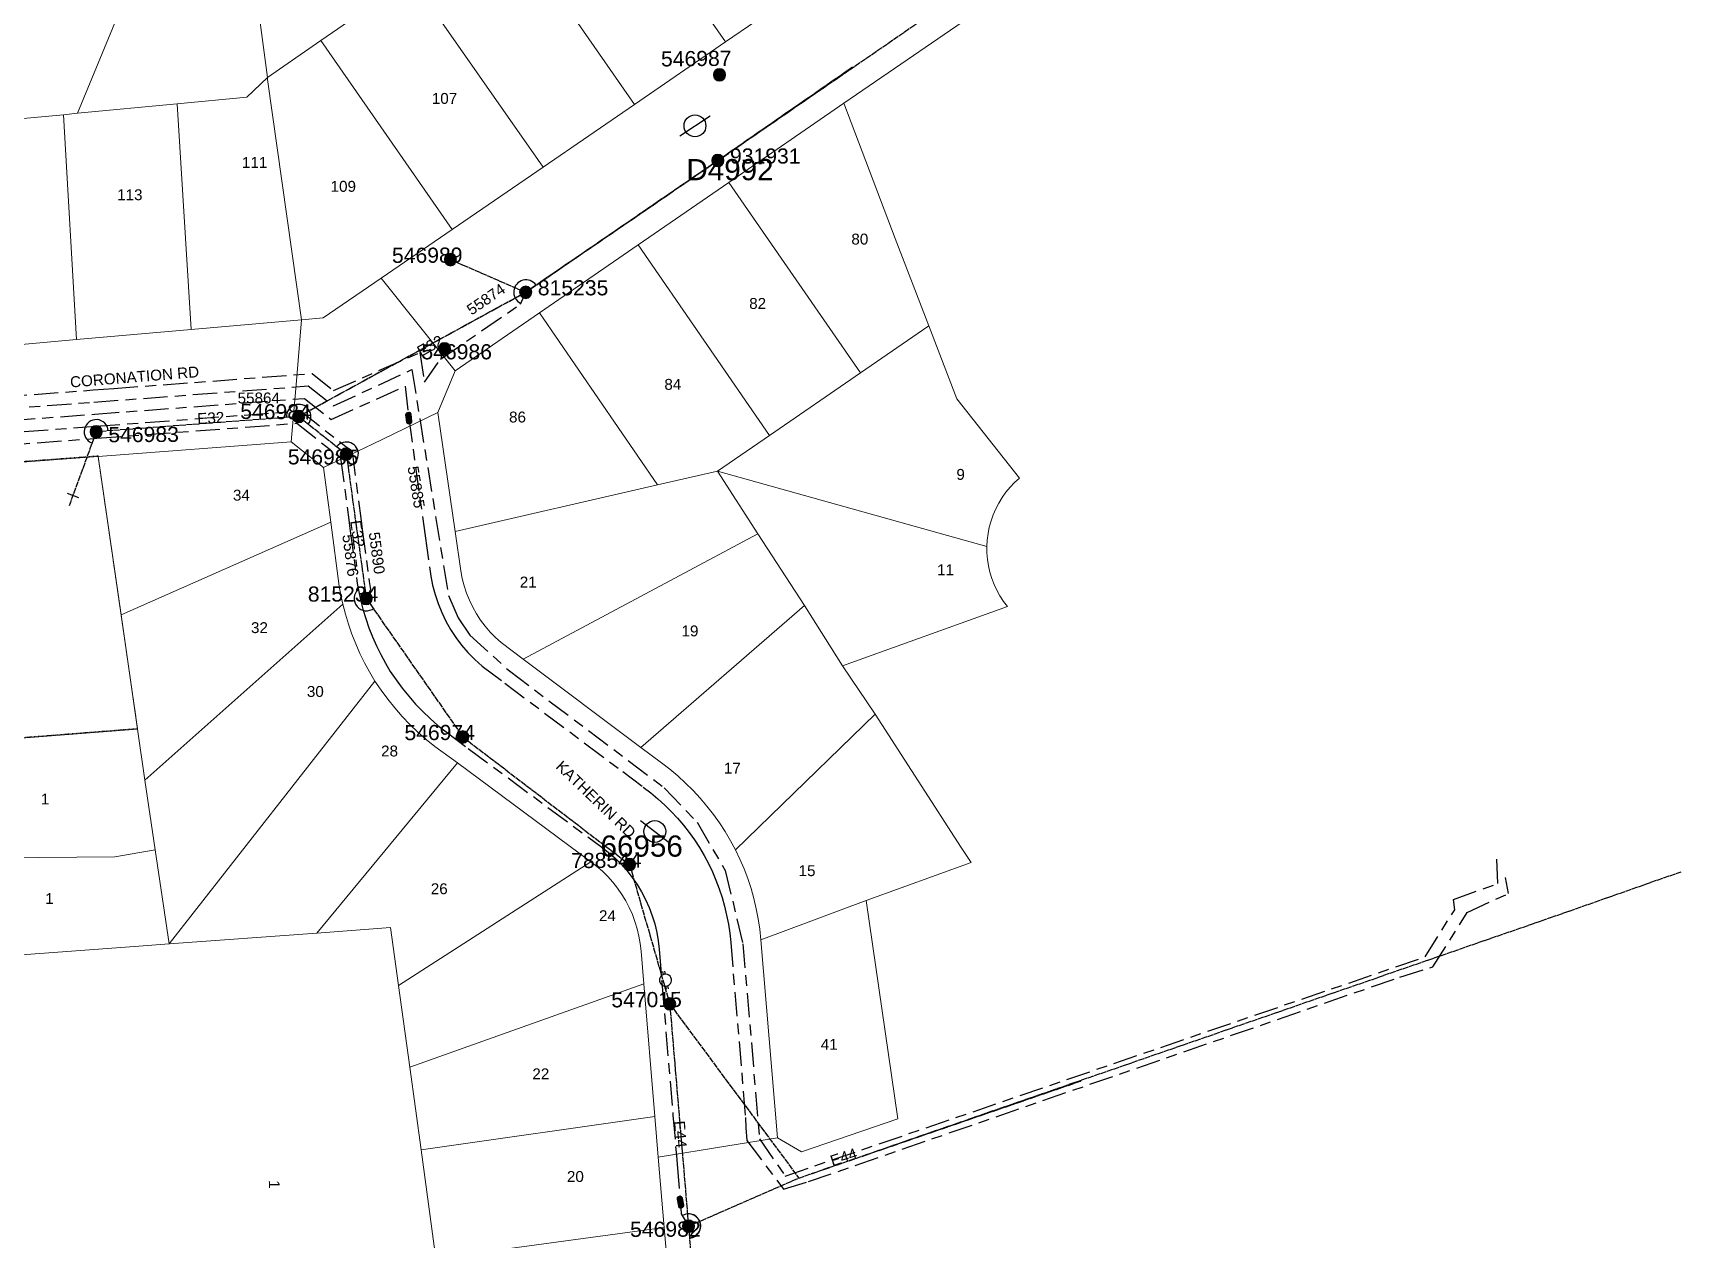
# Model space of a CAD drawing. Header units: metres. Extents: x 311460 to 313373, y 6261260 to 6263889.
# Drawn here: x 313100.3 to 313372.6, y 6262532.7 to 6262731.9 of the extents above; entities that cross this region are included whole.
import ezdxf
from ezdxf.enums import TextEntityAlignment as Align

# ---------------------------------------------------------------- set-up
doc = ezdxf.new("R2010")
doc.units = ezdxf.units.M
for name, pattern in [('Cable Exist OH', [1, 1, 0]), ('Cable Exist UG', [8.2, 4, -1.2, 1.8, -1.2]), ('HIDDEN', [0.375, 0.25, -0.125]), ('HIDDEN2', [0.1875, 0.125, -0.0625])]:
    doc.linetypes.add(name, pattern=pattern)
doc.layers.get('0').update_dxf_attribs({"color": 6})
for name, color, linetype, lineweight in [('Cadastre Land Parcels_SP_EXT', 9, 'Continuous', 5), ('Cadastre Other Property_SP_EXT', 9, 'HIDDEN', 5), ('Cadastre Roads_SP_EXT', 9, 'Continuous', 5)]:
    doc.layers.add(name, color=color, linetype=linetype, lineweight=lineweight)
for name, color, linetype in [('Equip_HV_EXT', 7, 'Continuous'), ('Equip_SP_HV_EXT', 7, 'Continuous'), ('Equip_SP_LV_EXT', 7, 'Continuous'), ('Mains_HV_EXT', 7, 'Continuous'), ('Mains_LV_EXT', 7, 'Continuous'), ('Mains_SL_EXT', 7, 'Continuous'), ('SupportsOH_SP_TR_HV_LV_SL_EXT', 7, 'Continuous')]:
    doc.layers.add(name, color=color, linetype=linetype)
doc.layers.get('0').freeze()
doc.styles.add('HVSW_LABEL', font='arial.ttf')
doc.styles.add('POLE_LABEL', font='arial.ttf')
doc.styles.get("Standard").update_dxf_attribs({"font": 'arial.ttf'})

# ---------------------------------------------------------------- blocks, each defined once
blk = doc.blocks.new('LV_OH_LINKS_OPEN_EXT')
for p, q in [((-0.17, 4.97), (-0.17, 5.46)), ((0.17, 4.97), (0.17, 5.46)), ((-0.17, 3), (-0.17, 2.5)), ((0.17, 3), (0.17, 2.5))]:
    blk.add_line(p, q)
blk.add_lwpolyline([(0, 2.99, 1), (0, 4.98, 1)], format="xyb", close=True)
at = {"flags": 9}
for tag, p in [('ACTUAL_STATUS', (0, 0)), ('CONSTRUCTED_VOLTAGE', (0, -0.2)), ('OPERATING_VOLTAGE', (0, -0.6)), ('ORIENTATION', (0, -0.8)), ('OWNED_BY', (0, -1)), ('STATE', (0, -1.2)), ('SWITCH_TYPE', (0, -1.4)), ('NO_PHASES', (0, -0.4)), ('USAGE', (0, -1.6)), ('LEGEND', (0, -1.8)), ('NOTES', (0, -2))]:
    blk.add_attdef(tag, text='', height=0.2, dxfattribs=at).set_placement(p, align=Align.MIDDLE_LEFT)
at = {"flags": 1}
blk.add_attdef('Z', (0, 0), '', height=0.2, dxfattribs=at)
blk = doc.blocks.new('POLE_EXT')
blk.add_hatch(color=256).paths.add_polyline_path([(-1, 0, 1), (1, 0, 1)])
blk.add_lwpolyline([(-1, 0, 1), (1, 0, 1)], format="xyb", close=True)
for tag, height, flags, p in [('pNumber', 2.5, 8, (-17.84, 2.07)), ('OWNED_BY', 0.2, 9, (1.35, -0.4)), ('SPECIAL_USE', 0.2, 9, (1.35, -0.8)), ('STATE', 0.2, 9, (1.35, -1)), ('cLV', 0.2, 9, (1.35, -1.4)), ('hDepth', 0.2, 9, (1.35, -1.6)), ('hDia', 0.2, 9, (1.35, -1.8)), ('cHV', 0.2, 9, (1.35, -2)), ('PARENT', 0.2, 9, (1.35, -0.6)), ('USAGE', 0.2, 9, (1.35, -1.2)), ('LBRACKET', 0.2, 9, (1.35, -2.2)), ('LExisting', 0.2, 9, (1.35, -2.4)), ('LANTNUMBER', 0.2, 9, (1.35, -2.6)), ('LOther', 0.2, 9, (1.35, -2.8)), ('cLinedev', 0.2, 9, (1.35, -3.4)), ('pExisting', 0.2, 9, (1.35, -3.8)), ('pFooting', 0.2, 9, (1.35, -4.4)), ('pNew', 0.2, 9, (1.35, -4.6)), ('pRelocate', 0.2, 9, (1.35, -5)), ('pRemove', 0.2, 9, (1.35, -5.2)), ('pReplace', 0.2, 9, (1.35, -5.4)), ('LRemove', 0.2, 9, (1.35, -3)), ('LEGEND', 0.2, 9, (1.35, -3.2)), ('LOCATION', 0.2, 9, (1.35, -3.6)), ('PFNUMBER', 0.2, 9, (1.35, -4)), ('NEWPFNUMBER', 0.2, 9, (1.35, -4.2)), ('pStay', 0.2, 9, (1.35, -5.6)), ('pType', 0.2, 9, (1.35, -5.8)), ('cspan', 0.2, 9, (1.35, -6)), ('STREETNAME', 0.2, 9, (1.35, -6.2)), ('SUBURB', 0.2, 9, (1.35, -6.4)), ('OPERATED_BY', 0.2, 9, (1.36, -7.01)), ('NOTES', 0.2, 9, (1.35, -6.6)), ('MAINTAINED_BY', 0.2, 9, (1.36, -6.81))]:
    blk.add_attdef(tag, text='', height=height, dxfattribs=dict(flags=flags)).set_placement(p, align=Align.MIDDLE_LEFT)
at = {"style": 'POLE_LABEL'}
for tag, height, flags, p in [('ASSET_NUM', 2.5, 8, (2, 2)), ('STRUCTURE_PLANT_NUMBER', 0.2, 9, (1.35, 0.03)), ('STREET_CODE', 0.2, 9, (1.35, -0.2))]:
    blk.add_attdef(tag, text='', height=height, dxfattribs=dict(at, flags=flags)).set_placement(p, align=Align.MIDDLE_LEFT)
at = {"flags": 1}
blk.add_attdef('Z', (1.35, -7.33), '', height=0.2, dxfattribs=at)
blk = doc.blocks.new('HV_STJ_EXT')
h = blk.add_hatch(color=256)
edge = h.paths.add_edge_path()
edge.add_ellipse((-0.59, 0.13), major_axis=(0.226, 0.226), ratio=1, start_angle=45, end_angle=135)
edge.add_line((-0.91, 0.13), (-0.91, -0.13))
edge.add_ellipse((-0.59, -0.13), major_axis=(0.226, 0.226), ratio=1, start_angle=135, end_angle=225)
edge.add_line((-0.59, -0.45), (0.59, -0.45))
edge.add_ellipse((0.59, -0.13), major_axis=(-0.226, 0.226), ratio=1, start_angle=135, end_angle=225)
edge.add_line((0.91, -0.13), (0.91, 0.13))
edge.add_ellipse((0.59, 0.13), major_axis=(-0.226, 0.226), ratio=1, start_angle=225, end_angle=315)
edge.add_line((0.59, 0.45), (-0.59, 0.45))
blk.add_lwpolyline([(-0.91, 0.13), (-0.91, -0.13, 0.414214), (-0.59, -0.45), (0.59, -0.45, 0.414214), (0.91, -0.13), (0.91, 0.13, 0.414214), (0.59, 0.45), (-0.59, 0.45, 0.414214)], format="xyb", close=True)
for tag, flags, p in [('ORIENTATION', 9, (1.5, 0)), ('Z', 1, (1.5, -0.8)), ('USAGE', 9, (1.5, -0.2)), ('LEGEND', 9, (1.5, -0.4)), ('NOTES', 9, (1.5, -0.6))]:
    blk.add_attdef(tag, text='', height=0.2, dxfattribs=dict(flags=flags)).set_placement(p, align=Align.MIDDLE_LEFT)
blk = doc.blocks.new('HV_ABS_CLOSED_EXT')
blk.add_line((-3, 6.87), (3, 6.87))
blk.add_circle((0, 6.87), 1.8)
at = {"style": 'HVSW_LABEL'}
for tag, height, flags, p in [('ASSET_NUM', 3.5, 8, (2, 2)), ('STREET_CODE', 0.2, 9, (0, -0.2))]:
    blk.add_attdef(tag, text='', height=height, dxfattribs=dict(at, flags=flags)).set_placement(p, align=Align.MIDDLE_LEFT)
at = {"flags": 1}
blk.add_attdef('Z', (0, 0), '', height=0.2, dxfattribs=at)
at = {"flags": 9}
for tag, p in [('ACTUAL_STATUS', (0, -0.4)), ('CONSTRUCTED_VOLTAGE', (0, -0.6)), ('OPERATING_VOLTAGE', (0, -1)), ('ORIENTATION', (0, -1.2)), ('OWNED_BY', (0, -1.4)), ('STATE', (0, -1.6)), ('SWITCH_TYPE', (0, -1.8)), ('STREETNAME', (0, -2.6)), ('SUBURB', (0, -2.8)), ('NO_PHASES', (0, -0.8)), ('USAGE', (0, -2)), ('LEGEND', (0, -2.2)), ('LOCATION', (0, -2.4)), ('NOTES', (0, -3))]:
    blk.add_attdef(tag, text='', height=0.2, dxfattribs=at).set_placement(p, align=Align.MIDDLE_LEFT)
blk = doc.blocks.new('End Shackle_EXT')
blk.add_wipeout([(0, 0.25), (1.81, 0.25), (1.82, -0.25), (0, -0.25)])
blk.add_line((1.81, -1), (1.81, 1))
at = {"flags": 1}
blk.add_attdef('Z', (0, 0), '', height=0.2, dxfattribs=at)
at = {"flags": 9}
for tag, p in [('CONNECTOR_TYPE', (0, 0)), ('CONSTRUCTED_VOLTAGE', (0, -0.2)), ('OPERATING_VOLTAGE', (0, -0.6)), ('ORIENTATION', (0, -0.8)), ('OWNED_BY', (0, -1)), ('STATE', (0, -1.2)), ('NO_PHASES', (0, -0.4)), ('USAGE', (0, -1.4)), ('NOTES', (0, -1.6))]:
    blk.add_attdef(tag, text='', height=0.2, dxfattribs=at).set_placement(p, align=Align.MIDDLE_LEFT)

msp = doc.modelspace()

# ---------------------------------------------------------------- linework, layer by layer
at = {"layer": 'Cadastre Land Parcels_SP_EXT', "linetype": 'Continuous'}
for points in [[(313214.72, 6262730.42), (313229.77, 6262740.74), (313208.01, 6262772.09), (313205.93, 6262770.66), (313192.94, 6262761.71), (313214.72, 6262730.42)], [(313124.1, 6262758.37), (313123.14, 6262758.82), (313122.2, 6262759.33), (313121.3, 6262759.9), (313120.44, 6262760.53), (313119.63, 6262761.23), (313118.87, 6262761.98), (313118.16, 6262762.78), (313117.52, 6262763.63), (313116.93, 6262764.52), (313116.41, 6262765.46), (313115.97, 6262766.43), (313086.24, 6262733.14), (313088.9, 6262716.88), (313105.37, 6262718.38), (313107.66, 6262718.63), (313124.1, 6262758.37)], [(313171.32, 6262746.8), (313144.55, 6262765.46), (313144.54, 6262765.43), (313143.94, 6262764.42), (313143.26, 6262763.45), (313142.52, 6262762.53), (313141.71, 6262761.68), (313140.84, 6262760.88), (313139.92, 6262760.14), (313138.94, 6262759.48), (313137.92, 6262758.89), (313136.86, 6262758.38), (313135.76, 6262757.94), (313134.66, 6262757.6), (313139.04, 6262724.56), (313147.84, 6262730.64), (313162.79, 6262740.93), (313171.32, 6262746.8)], [(313199.68, 6262720.09), (313214.72, 6262730.42), (313192.94, 6262761.71), (313189.3, 6262759.19), (313177.96, 6262751.39), (313199.68, 6262720.09)], [(313134.66, 6262757.6), (313133.59, 6262757.34), (313132.53, 6262757.17), (313131.46, 6262757.07), (313130.38, 6262757.04), (313129.31, 6262757.08), (313128.24, 6262757.2), (313127.18, 6262757.39), (313126.14, 6262757.65), (313125.12, 6262757.98), (313124.1, 6262758.37), (313107.66, 6262718.63), (313124.13, 6262720.16), (313135.62, 6262721.27), (313139.04, 6262724.56), (313134.66, 6262757.6)], [(313199.68, 6262720.09), (313177.96, 6262751.39), (313171.32, 6262746.8), (313162.79, 6262740.93), (313184.58, 6262709.72), (313199.68, 6262720.09)], [(313184.58, 6262709.72), (313162.79, 6262740.93), (313147.84, 6262730.64), (313169.58, 6262699.43), (313184.58, 6262709.72)], [(313169.58, 6262699.43), (313147.84, 6262730.64), (313139.04, 6262724.56), (313139.08, 6262724.22), (313144.7, 6262684.52), (313148.27, 6262684.83), (313157.85, 6262691.39), (313169.58, 6262699.43)], [(313144.7, 6262684.52), (313139.08, 6262724.22), (313139.04, 6262724.56), (313135.62, 6262721.27), (313124.13, 6262720.16), (313126.46, 6262682.92), (313144.7, 6262684.52)], [(313107.5, 6262681.24), (313105.37, 6262718.38), (313088.9, 6262716.88), (313086.65, 6262715.46), (313089.34, 6262679.61), (313107.5, 6262681.24)], [(313124.13, 6262720.16), (313107.66, 6262718.63), (313105.37, 6262718.38), (313107.5, 6262681.24), (313126.46, 6262682.92), (313124.13, 6262720.16)], [(313248.28, 6262683.54), (313242.77, 6262697.94), (313234.24, 6262720.29), (313215.25, 6262707.21), (313237.01, 6262675.78), (313248.28, 6262683.54)], [(313237.01, 6262675.78), (313215.25, 6262707.21), (313200.27, 6262696.89), (313221.98, 6262665.41), (313237.01, 6262675.78)], [(313221.98, 6262665.41), (313200.27, 6262696.89), (313183.98, 6262685.67), (313203.51, 6262657.27), (313213.38, 6262659.53), (313221.98, 6262665.41)], [(313203.51, 6262657.27), (313183.98, 6262685.67), (313170.06, 6262676.09), (313167.22, 6262669.19), (313170.04, 6262649.56), (313203.51, 6262657.27)], [(313263.26, 6262658.36), (313252.94, 6262671.47), (313248.28, 6262683.54), (313237.01, 6262675.78), (313221.98, 6262665.41), (313213.38, 6262659.53), (313257.87, 6262647.08), (313257.96, 6262648.15), (313258.09, 6262649.22), (313258.3, 6262650.27), (313258.59, 6262651.3), (313258.94, 6262652.31), (313259.37, 6262653.3), (313259.86, 6262654.25), (313260.42, 6262655.16), (313261.05, 6262656.04), (313261.73, 6262656.87), (313262.47, 6262657.64), (313263.26, 6262658.36)], [(313148.32, 6262660.12), (313142.96, 6262664.35), (313111.06, 6262661.96), (313114.88, 6262635.78), (313149.5, 6262651.11), (313148.32, 6262660.12)], [(313114.88, 6262635.78), (313111.06, 6262661.96), (313065.25, 6262658.54), (313068.77, 6262635.84), (313069.31, 6262613.15), (313117.59, 6262616.93), (313114.88, 6262635.78)], [(313220.04, 6262649.2), (313213.38, 6262659.53), (313203.51, 6262657.27), (313170.04, 6262649.56), (313170.97, 6262643.04), (313171.21, 6262641.8), (313171.53, 6262640.58), (313171.93, 6262639.38), (313172.4, 6262638.21), (313172.95, 6262637.07), (313173.57, 6262635.98), (313174.27, 6262634.92), (313175.03, 6262633.91), (313175.85, 6262632.96), (313176.73, 6262632.06), (313177.68, 6262631.21), (313181.28, 6262628.5), (313220.04, 6262649.2)], [(313257.87, 6262647.08), (313213.38, 6262659.53), (313220.04, 6262649.2), (313227.76, 6262637.36), (313234.06, 6262627.4), (313261.29, 6262637.17), (313260.65, 6262638.02), (313260.06, 6262638.92), (313259.55, 6262639.85), (313259.09, 6262640.82), (313258.71, 6262641.82), (313258.4, 6262642.85), (313258.17, 6262643.89), (313258, 6262644.95), (313257.91, 6262646.01), (313257.87, 6262647.08)], [(313151.48, 6262637.57), (313151.18, 6262639.04), (313150.91, 6262640.52), (313149.5, 6262651.11), (313114.88, 6262635.78), (313117.59, 6262616.93), (313118.8, 6262608.52), (313151.48, 6262637.57)], [(313227.76, 6262637.36), (313220.04, 6262649.2), (313181.28, 6262628.5), (313200.73, 6262613.89), (313227.76, 6262637.36)], [(313156.8, 6262624.86), (313155.93, 6262626.36), (313155.1, 6262627.88), (313154.33, 6262629.43), (313153.63, 6262631), (313153, 6262632.61), (313152.43, 6262634.24), (313151.93, 6262635.9), (313151.48, 6262637.57), (313118.8, 6262608.52), (313120.51, 6262597.01), (313122.8, 6262581.44), (313156.8, 6262624.86)], [(313239.42, 6262619.38), (313234.06, 6262627.4), (313227.76, 6262637.36), (313200.73, 6262613.89), (313204.12, 6262611.34), (313205.5, 6262610.29), (313206.84, 6262609.19), (313208.12, 6262608.02), (313209.35, 6262606.81), (313210.53, 6262605.54), (313211.65, 6262604.22), (313212.72, 6262602.85), (313213.73, 6262601.44), (313214.67, 6262599.99), (313215.55, 6262598.5), (313216.36, 6262596.97), (313239.42, 6262619.38)], [(313170.42, 6262611.33), (313166.72, 6262614.07), (313165.29, 6262615.22), (313163.9, 6262616.43), (313162.57, 6262617.7), (313161.29, 6262619.03), (313160.08, 6262620.42), (313158.93, 6262621.86), (313157.84, 6262623.35), (313156.8, 6262624.86), (313122.8, 6262581.44), (313147.18, 6262583.24), (313170.42, 6262611.33)], [(313237.96, 6262588.61), (313255.29, 6262594.9), (313253.62, 6262597.39), (313239.42, 6262619.38), (313216.36, 6262596.97), (313217.11, 6262595.42), (313217.78, 6262593.84), (313218.39, 6262592.23), (313218.93, 6262590.59), (313219.4, 6262588.94), (313219.79, 6262587.26), (313220.12, 6262585.57), (313220.37, 6262583.87), (313220.55, 6262582.13), (313237.96, 6262588.61)], [(313118.8, 6262608.52), (313117.59, 6262616.93), (313069.31, 6262613.15), (313069.65, 6262595.45), (313113.86, 6262595.81), (313120.51, 6262597.01), (313118.8, 6262608.52)], [(313192.47, 6262595.01), (313170.42, 6262611.33), (313147.18, 6262583.24), (313159.39, 6262584.15), (313160.7, 6262574.59), (313192.47, 6262595.01)], [(313122.8, 6262581.44), (313120.51, 6262597.01), (313113.86, 6262595.81), (313069.65, 6262595.45), (313070.14, 6262577.55), (313117.06, 6262581), (313122.8, 6262581.44)], [(313201.2, 6262574.88), (313200.76, 6262580.28), (313200.62, 6262581.52), (313200.41, 6262582.75), (313200.13, 6262583.96), (313199.76, 6262585.15), (313199.33, 6262586.32), (313198.82, 6262587.46), (313198.24, 6262588.56), (313197.6, 6262589.63), (313196.89, 6262590.65), (313196.12, 6262591.63), (313195.29, 6262592.56), (313194.4, 6262593.44), (313193.46, 6262594.25), (313192.47, 6262595.01), (313160.7, 6262574.59), (313162.55, 6262561.11), (313201.2, 6262574.88)], [(313243.2, 6262552.56), (313237.96, 6262588.61), (313220.55, 6262582.13), (313223.32, 6262549.43), (313227.27, 6262547.09), (313243.2, 6262552.56)], [(313160.7, 6262574.59), (313159.39, 6262584.15), (313147.18, 6262583.24), (313122.8, 6262581.44), (313117.06, 6262581), (313070.14, 6262577.54), (313072.28, 6262488.56), (313130.82, 6262490.99), (313134.13, 6262491.09), (313172.01, 6262492.19), (313169.44, 6262510.88), (313166.89, 6262529.48), (313164.43, 6262547.43), (313162.55, 6262561.11), (313160.7, 6262574.59)], [(313203.05, 6262552.93), (313201.2, 6262574.88), (313162.55, 6262561.11), (313164.43, 6262547.43), (313203.05, 6262552.93)], [(313203.62, 6262546.24), (313203.05, 6262552.93), (313164.43, 6262547.43), (313166.89, 6262529.48), (313204.6, 6262534.64), (313203.62, 6262546.24)], [(313205.3, 6262526.38), (313204.6, 6262534.64), (313166.89, 6262529.48), (313169.44, 6262510.88), (313206.16, 6262516.11), (313205.3, 6262526.38)]]:
    msp.add_lwpolyline(points, close=True, dxfattribs=at)
at = {"layer": 'Cadastre Other Property_SP_EXT', "linetype": 'HIDDEN2'}
msp.add_lwpolyline([(313065.25, 6262658.63), (313068.77, 6262635.94), (313069.31, 6262613.24), (313117.59, 6262617.02), (313111.06, 6262662.05), (313065.25, 6262658.63)], close=True, dxfattribs=at)
at = {"layer": 'Cadastre Roads_SP_EXT', "linetype": 'Continuous'}
msp.add_lwpolyline([(313229.77, 6262740.74), (313214.72, 6262730.42), (313199.68, 6262720.09), (313184.58, 6262709.72), (313169.58, 6262699.43), (313157.85, 6262691.39), (313164.4, 6262683.18), (313170.06, 6262676.09), (313183.98, 6262685.67), (313200.27, 6262696.89), (313215.25, 6262707.21), (313234.24, 6262720.29), (313259.21, 6262737.44)], dxfattribs=at)
for points in [[(313142.96, 6262664.35), (313143.83, 6262674.46), (313144.7, 6262684.52), (313126.46, 6262682.92), (313107.5, 6262681.24), (313089.34, 6262679.61), (313067.66, 6262677.68), (313066.45, 6262668.06), (313065.25, 6262658.54), (313111.06, 6262661.96), (313142.96, 6262664.35)], [(313170.04, 6262649.56), (313167.22, 6262669.19), (313156.4, 6262663.99), (313148.32, 6262660.12), (313149.5, 6262651.11), (313150.91, 6262640.52), (313151.18, 6262639.04), (313151.48, 6262637.57), (313151.93, 6262635.9), (313152.43, 6262634.24), (313153, 6262632.61), (313153.63, 6262631), (313154.33, 6262629.43), (313155.1, 6262627.88), (313155.93, 6262626.36), (313156.8, 6262624.86), (313157.84, 6262623.35), (313158.93, 6262621.86), (313160.08, 6262620.42), (313161.29, 6262619.03), (313162.57, 6262617.7), (313163.9, 6262616.43), (313165.29, 6262615.22), (313166.72, 6262614.07), (313170.42, 6262611.33), (313192.47, 6262595.01), (313193.46, 6262594.25), (313194.4, 6262593.44), (313195.29, 6262592.56), (313196.12, 6262591.63), (313196.89, 6262590.65), (313197.6, 6262589.63), (313198.24, 6262588.56), (313198.82, 6262587.46), (313199.33, 6262586.32), (313199.76, 6262585.15), (313200.13, 6262583.96), (313200.41, 6262582.75), (313200.62, 6262581.52), (313200.76, 6262580.28), (313201.2, 6262574.88), (313203.05, 6262552.93), (313203.62, 6262546.24), (313215.1, 6262548.1), (313223.32, 6262549.43), (313220.55, 6262582.13), (313220.37, 6262583.87), (313220.12, 6262585.57), (313219.79, 6262587.26), (313219.4, 6262588.94), (313218.93, 6262590.59), (313218.39, 6262592.23), (313217.78, 6262593.84), (313217.11, 6262595.42), (313216.36, 6262596.97), (313215.55, 6262598.5), (313214.67, 6262599.99), (313213.73, 6262601.44), (313212.72, 6262602.85), (313211.65, 6262604.22), (313210.53, 6262605.54), (313209.35, 6262606.81), (313208.12, 6262608.02), (313206.84, 6262609.19), (313205.5, 6262610.29), (313204.12, 6262611.34), (313200.73, 6262613.89), (313181.28, 6262628.5), (313177.68, 6262631.21), (313176.73, 6262632.06), (313175.85, 6262632.96), (313175.03, 6262633.91), (313174.27, 6262634.92), (313173.57, 6262635.98), (313172.95, 6262637.07), (313172.4, 6262638.21), (313171.93, 6262639.38), (313171.53, 6262640.58), (313171.21, 6262641.8), (313170.97, 6262643.04), (313170.04, 6262649.56)]]:
    msp.add_lwpolyline(points, close=True, dxfattribs=at)
at = {"layer": 'Mains_HV_EXT', "linetype": 'Cable Exist OH'}
for points in [[(313213.46, 6262710.82), (313272.17, 6262751.28)], [(313181.71, 6262689.06), (313213.46, 6262710.82)], [(313155.37, 6262638.49), (313171.33, 6262615.63), (313198.87, 6262594.56)], [(313198.87, 6262594.56), (313205.5, 6262571.54), (313226.82, 6262542.79), (313350.99, 6262585.79), (313372.57, 6262593.37)], [(313208.6, 6262534.85), (313211.74, 6262497.46)]]:
    msp.add_lwpolyline(points, dxfattribs=at)
at = {"layer": 'Mains_HV_EXT', "linetype": 'Continuous'}
for points in [[(313183.43, 6262690.25, 1.286361), (313180.86, 6262687.26)], [(313154.05, 6262640.03, 0.975224), (313156.67, 6262636.92)], [(313208.76, 6262532.93, 1.267966), (313207.61, 6262536.58)]]:
    msp.add_lwpolyline(points, format="xyb", dxfattribs=at)
at = {"layer": 'Mains_HV_EXT', "linetype": 'Cable Exist UG'}
for points in [[(313162.4, 6262668.28), (313165.09, 6262648.85), (313166.04, 6262642.21), (313166.33, 6262640.7), (313166.73, 6262639.16), (313167.23, 6262637.65), (313167.83, 6262636.18), (313168.52, 6262634.75), (313169.3, 6262633.37), (313170.18, 6262632.04), (313171.13, 6262630.77), (313172.17, 6262629.57), (313173.28, 6262628.44), (313174.5, 6262627.34), (313178.28, 6262624.51), (313197.73, 6262609.9), (313201.11, 6262607.35), (313202.39, 6262606.38), (313203.56, 6262605.41), (313204.68, 6262604.39), (313205.76, 6262603.33), (313206.8, 6262602.21), (313207.78, 6262601.06), (313208.71, 6262599.86), (313209.59, 6262598.63), (313210.42, 6262597.36), (313211.19, 6262596.05), (313211.9, 6262594.71), (313212.55, 6262593.36), (313213.14, 6262591.97), (313213.68, 6262590.56), (313214.15, 6262589.13), (313214.56, 6262587.68), (313214.9, 6262586.22), (313215.19, 6262584.73), (313215.41, 6262583.25), (313215.57, 6262581.67), (313218.02, 6262552.81), (313218.1, 6262551.09), (313218.1, 6262551.09), (313218.25, 6262548.97), (313224.28, 6262540.94), (313228.41, 6262542.19), (313228.41, 6262542.19), (313326.12, 6262575.97), (313331.59, 6262577.65), (313337.26, 6262586.66), (313344.09, 6262589.79), (313343.59, 6262592.4)], [(313207.26, 6262538.76), (313207.42, 6262536.9), (313208.6, 6262534.85)]]:
    msp.add_lwpolyline(points, dxfattribs=at)
at = {"layer": 'Mains_LV_EXT', "linetype": 'Cable Exist OH'}
for points in [[(313213.46, 6262710.82), (313235.72, 6262726.25)], [(313181.71, 6262689.06), (313213.46, 6262710.82)], [(313169.27, 6262694.46), (313181.71, 6262689.06)], [(313144.21, 6262668.55), (313181.71, 6262689.06)], [(313144.21, 6262668.55), (313110.76, 6262666.03)], [(313144.21, 6262668.55), (313152.07, 6262662.34)], [(313152.07, 6262662.34), (313155.37, 6262638.49)], [(313155.37, 6262638.49), (313171.33, 6262615.63)], [(313171.33, 6262615.63), (313198.87, 6262594.56)], [(313198.87, 6262594.56), (313205.5, 6262571.54)], [(313205.5, 6262571.54), (313208.6, 6262534.85)], [(313208.6, 6262534.85), (313226.82, 6262542.79), (313239.05, 6262547)], [(313208.6, 6262534.85), (313211.74, 6262497.61)]]:
    msp.add_lwpolyline(points, dxfattribs=at)
at = {"layer": 'Mains_LV_EXT', "linetype": 'Continuous'}
for points in [[(313145.79, 6262667.31, 1.464236), (313142.22, 6262668.4)], [(313112.76, 6262666.18, 1.834669), (313110.07, 6262664.16)], [(313152.45, 6262660.38, 1.438954), (313150.51, 6262663.58)], [(313208.77, 6262532.86, 1.020911), (313208.43, 6262536.85)]]:
    msp.add_lwpolyline(points, format="xyb", dxfattribs=at)
at = {"layer": 'Mains_SL_EXT', "linetype": 'Cable Exist OH'}
for points in [[(313235.72, 6262726.25), (313213.46, 6262710.82), (313181.71, 6262689.06)], [(313181.71, 6262689.06), (313144.21, 6262668.55)], [(313144.21, 6262668.55), (313110.76, 6262666.03)], [(313144.21, 6262668.55), (313152.07, 6262662.34)], [(313152.07, 6262662.34), (313155.37, 6262638.49), (313171.33, 6262615.63)], [(313171.33, 6262615.63), (313198.87, 6262594.56)], [(313198.87, 6262594.56), (313205.5, 6262571.54)], [(313205.5, 6262571.54), (313208.6, 6262534.85)], [(313208.6, 6262534.85), (313226.82, 6262542.79), (313239.05, 6262547), (313273.48, 6262558.83)], [(313208.6, 6262534.85), (313211.74, 6262497.46)]]:
    msp.add_lwpolyline(points, dxfattribs=at)

# ---------------------------------------------------------------- block references
at = {"layer": 'Equip_HV_EXT'}
for p, rotation in [((313162.4, 6262668.28), 97.06586171421941), ((313207.26, 6262538.81), 280.6821171512246)]:
    msp.add_blockref('HV_STJ_EXT', p, dxfattribs=dict(at, rotation=rotation))
at = {"layer": 'Equip_SP_HV_EXT'}
ref = msp.add_blockref('HV_ABS_CLOSED_EXT', (313213.46, 6262710.82), dxfattribs=dict(at, rotation=33.45646055297904))
ref.add_attrib('ASSET_NUM', 'D4992', dxfattribs={"layer": '0', "height": 3.5, "style": 'HVSW_LABEL'}).set_placement((313215.46, 6262711.07), align=Align.TOP_CENTER)
ref = msp.add_blockref('HV_ABS_CLOSED_EXT', (313198.87, 6262594.56), dxfattribs=dict(at, rotation=322.5754608998473))
ref.add_attrib('ASSET_NUM', '66956', dxfattribs={"layer": '0', "height": 3.5, "style": 'HVSW_LABEL'}).set_placement((313200.87, 6262594.81), align=Align.BOTTOM_CENTER)
at = {"layer": 'Equip_SP_LV_EXT', "rotation": 10.20564563146907}
msp.add_blockref('LV_OH_LINKS_OPEN_EXT', (313205.5, 6262571.54), dxfattribs=at)
at = {"layer": 'SupportsOH_SP_TR_HV_LV_SL_EXT'}
ref = msp.add_blockref('POLE_EXT', (313213.73, 6262724.97), dxfattribs=at)
ref.add_attrib('ASSET_NUM', '546987', dxfattribs={"layer": '0', "height": 2.5, "rotation": 0.5534, "style": 'POLE_LABEL'}).set_placement((313215.73, 6262725.72), align=Align.BOTTOM_RIGHT)
ref = msp.add_blockref('POLE_EXT', (313213.46, 6262710.82), dxfattribs=at)
ref.add_attrib('ASSET_NUM', '931931', dxfattribs={"layer": '0', "height": 2.5, "style": 'POLE_LABEL'}).set_placement((313215.46, 6262711.57), align=Align.MIDDLE_LEFT)
ref = msp.add_blockref('POLE_EXT', (313169.27, 6262694.46), dxfattribs=at)
ref.add_attrib('ASSET_NUM', '546989', dxfattribs={"layer": '0', "height": 2.5, "rotation": 0.241, "style": 'POLE_LABEL'}).set_placement((313171.27, 6262695.21), align=Align.MIDDLE_RIGHT)
ref = msp.add_blockref('POLE_EXT', (313181.71, 6262689.06), dxfattribs=at)
ref.add_attrib('ASSET_NUM', '815235', dxfattribs={"layer": '0', "height": 2.5, "style": 'POLE_LABEL'}).set_placement((313183.71, 6262689.81), align=Align.MIDDLE_LEFT)
ref = msp.add_blockref('POLE_EXT', (313168.31, 6262679.74), dxfattribs=at)
ref.add_attrib('ASSET_NUM', '546986', dxfattribs={"layer": '0', "height": 2.5, "style": 'POLE_LABEL'}).set_placement((313170.31, 6262680.49), align=Align.TOP_CENTER)
ref = msp.add_blockref('POLE_EXT', (313144.21, 6262668.55), dxfattribs=at)
ref.add_attrib('ASSET_NUM', '546984', dxfattribs={"layer": '0', "height": 2.5, "rotation": 359.4987, "style": 'POLE_LABEL'}).set_placement((313146.21, 6262669.3), align=Align.MIDDLE_RIGHT)
ref = msp.add_blockref('POLE_EXT', (313110.76, 6262666.03), dxfattribs=at)
ref.add_attrib('ASSET_NUM', '546983', dxfattribs={"layer": '0', "height": 2.5, "rotation": 0.376, "style": 'POLE_LABEL'}).set_placement((313112.76, 6262666.79), align=Align.TOP_LEFT)
ref = msp.add_blockref('POLE_EXT', (313152.07, 6262662.34), dxfattribs=at)
ref.add_attrib('ASSET_NUM', '546985', dxfattribs={"layer": '0', "height": 2.5, "rotation": 359.7237, "style": 'POLE_LABEL'}).set_placement((313154.07, 6262663.09), align=Align.TOP_RIGHT)
ref = msp.add_blockref('POLE_EXT', (313155.37, 6262638.49), dxfattribs=at)
ref.add_attrib('ASSET_NUM', '815234', dxfattribs={"layer": '0', "height": 2.5, "rotation": 0.0571, "style": 'POLE_LABEL'}).set_placement((313157.37, 6262639.24), align=Align.MIDDLE_RIGHT)
ref = msp.add_blockref('POLE_EXT', (313171.33, 6262615.63), dxfattribs=at)
ref.add_attrib('ASSET_NUM', '546974', dxfattribs={"layer": '0', "height": 2.5, "rotation": 0.1729, "style": 'POLE_LABEL'}).set_placement((313173.33, 6262616.38), align=Align.MIDDLE_RIGHT)
ref = msp.add_blockref('POLE_EXT', (313198.87, 6262594.56), dxfattribs=at)
ref.add_attrib('ASSET_NUM', '788544', dxfattribs={"layer": '0', "height": 2.5, "rotation": 0.5179, "style": 'POLE_LABEL'}).set_placement((313200.87, 6262595.31), align=Align.MIDDLE_RIGHT)
ref = msp.add_blockref('POLE_EXT', (313205.5, 6262571.54), dxfattribs=at)
ref.add_attrib('ASSET_NUM', '547015', dxfattribs={"layer": '0', "height": 2.5, "rotation": 0.3645, "style": 'POLE_LABEL'}).set_placement((313207.5, 6262572.29), align=Align.MIDDLE_RIGHT)
ref = msp.add_blockref('POLE_EXT', (313208.6, 6262534.85), dxfattribs=at)
ref.add_attrib('ASSET_NUM', '546982', dxfattribs={"layer": '0', "height": 2.5, "rotation": 0.2561, "style": 'POLE_LABEL'}).set_placement((313210.6, 6262535.61), align=Align.TOP_RIGHT)

# ---------------------------------------------------------------- texts
at = {"layer": 'Cadastre Land Parcels_SP_EXT'}
for s, p in [('107', (313166.2, 6262720.18)), ('111', (313134.84, 6262709.61)), ('109', (313149.48, 6262705.66)), ('113', (313114.22, 6262704.27)), ('80', (313235.51, 6262696.95)), ('82', (313218.63, 6262686.32)), ('84', (313204.62, 6262672.96)), ('86', (313178.96, 6262667.56)), ('9', (313252.86, 6262658.09)), ('34', (313133.35, 6262654.66)), ('21', (313180.73, 6262640.31)), ('11', (313249.66, 6262642.33)), ('32', (313136.33, 6262632.78)), ('19', (313207.45, 6262632.24)), ('30', (313145.56, 6262622.24)), ('28', (313157.82, 6262612.41)), ('17', (313214.45, 6262609.58)), ('1', (313101.62, 6262604.48)), ('15', (313226.79, 6262592.65)), ('1', (313102.34, 6262588.04)), ('26', (313166.03, 6262589.66)), ('24', (313193.82, 6262585.21)), ('41', (313230.46, 6262563.97)), ('22', (313182.81, 6262559.09)), ('20', (313188.52, 6262542.14))]:
    msp.add_text(s, height=1.8, dxfattribs=at).set_placement(p)
msp.add_text('1', height=1.8, rotation=271.3805, dxfattribs=at).set_placement((313139.27, 6262542.41))
at = {"layer": 'Cadastre Roads_SP_EXT'}
for s, rotation, p in [('CORONATION RD', 4.6755, (313106.52, 6262673.33)), ('KATHERIN RD', 316.1551, (313186.54, 6262610.58))]:
    msp.add_text(s, height=1.8, rotation=rotation, dxfattribs=at).set_placement(p)
at = {"layer": 'Mains_HV_EXT'}
for s, rotation, p in [('55874', 34.489, (313172.77, 6262685.2)), ('55885', 279.1597, (313162.19, 6262660.2)), ('55876', 277.5492, (313151.41, 6262648.96)), ('55890', 277.5433, (313155.78, 6262649.35))]:
    msp.add_text(s, height=1.8, rotation=rotation, dxfattribs=at).set_placement(p)
msp.add_text('55864', height=1.8, dxfattribs=at).set_placement((313134.12, 6262670.71))
at = {"layer": 'Mains_LV_EXT'}
for s, rotation, p in [('E32', 28.6773, (313164.39, 6262678.36)), ('E32', 3.1916, (313127.5, 6262667.29)), ('E32', 277.8673, (313152.71, 6262651.28)), ('E44', 274.8184, (313206.19, 6262552.17)), ('E44', 17.863, (313232.37, 6262544.7))]:
    msp.add_text(s, height=1.8, rotation=rotation, dxfattribs=at).set_placement(p)

# ---------------------------------------------------------------- next in the draw order: block references
at = {"layer": 'Mains_LV_EXT', "rotation": 68.78907642463386}
msp.add_blockref('End Shackle_EXT', (313106.28, 6262653.8), dxfattribs=at)

# ---------------------------------------------------------------- next in the draw order: linework, layer by layer
at = {"layer": 'Mains_HV_EXT', "linetype": 'Cable Exist UG'}
for points in [[(313085.13, 6262651.59), (313085.12, 6262660.02), (313084.15, 6262670.98), (313084.15, 6262670.98), (313110.24, 6262672.93), (313113.66, 6262673.18), (313113.66, 6262673.18), (313146.41, 6262675.65), (313149.97, 6262672.83), (313164.22, 6262679.13), (313164.98, 6262674.21), (313167.64, 6262678.03), (313180.86, 6262687.11), (313181.71, 6262689.06)], [(313087.13, 6262651.55), (313087.12, 6262660.11), (313086.32, 6262669.14), (313110.39, 6262670.93), (313145.79, 6262673.59), (313149.96, 6262670.3), (313162.91, 6262676.31), (313168.93, 6262638.97), (313170.55, 6262635.3), (313172.46, 6262632.43), (313179.01, 6262626.55), (313204.6, 6262607.24), (313210.01, 6262601.54), (313214.68, 6262593.56), (313217.6, 6262581.49), (313220.33, 6262549.27), (313224.58, 6262543.12), (313330.28, 6262579.31), (313335.18, 6262587.1), (313334.97, 6262588.8), (313342.32, 6262591.43), (313342.14, 6262595.49)], [(313089.13, 6262651.39), (313089.12, 6262660.2), (313088.49, 6262667.29), (313110.54, 6262668.94), (313145.16, 6262671.54), (313149.57, 6262668.05), (313161.81, 6262673.57), (313162.4, 6262668.28)], [(313091.13, 6262651.5), (313091.12, 6262660.29), (313090.67, 6262665.45), (313110.69, 6262666.94), (313110.69, 6262666.94), (313144.53, 6262669.49), (313153.02, 6262662.78), (313154.46, 6262651.76), (313154.71, 6262649.91), (313154.71, 6262649.91), (313155.85, 6262641.3), (313156.09, 6262639.99), (313155.37, 6262638.49)], [(313092.84, 6262663.6), (313110.84, 6262664.95), (313110.84, 6262664.95), (313143.9, 6262667.43), (313151.14, 6262661.72), (313152.48, 6262651.5), (313152.67, 6262650.08), (313152.67, 6262650.08), (313153.87, 6262640.99), (313154.12, 6262639.61), (313154.4, 6262638.26), (313154.81, 6262636.72), (313155.28, 6262635.17), (313155.81, 6262633.66), (313156.4, 6262632.17), (313157.05, 6262630.7), (313157.76, 6262629.26), (313158.54, 6262627.84), (313159.34, 6262626.46), (313160.29, 6262625.08), (313161.31, 6262623.68), (313162.38, 6262622.35), (313163.51, 6262621.06), (313164.69, 6262619.83), (313165.93, 6262618.65), (313167.21, 6262617.52), (313168.55, 6262616.45), (313172.21, 6262613.74), (313194.28, 6262597.41), (313195.36, 6262596.58), (313196.44, 6262595.64), (313197.46, 6262594.63), (313198.42, 6262593.56), (313199.31, 6262592.44), (313200.12, 6262591.26), (313200.86, 6262590.03), (313201.52, 6262588.77), (313202.11, 6262587.46), (313202.61, 6262586.11), (313203.02, 6262584.74), (313203.35, 6262583.35), (313203.59, 6262581.94), (313203.74, 6262580.57), (313204.19, 6262575.12), (313206.04, 6262553.18), (313206.61, 6262546.5), (313206.73, 6262545.06), (313206.73, 6262545.06), (313207.26, 6262538.76)]]:
    msp.add_lwpolyline(points, dxfattribs=at)
at = {"layer": 'Mains_LV_EXT', "linetype": 'Cable Exist OH'}
msp.add_lwpolyline([(313110.76, 6262666.03), (313106.28, 6262653.8)], dxfattribs=at)

doc.saveas('drawing.dxf')
